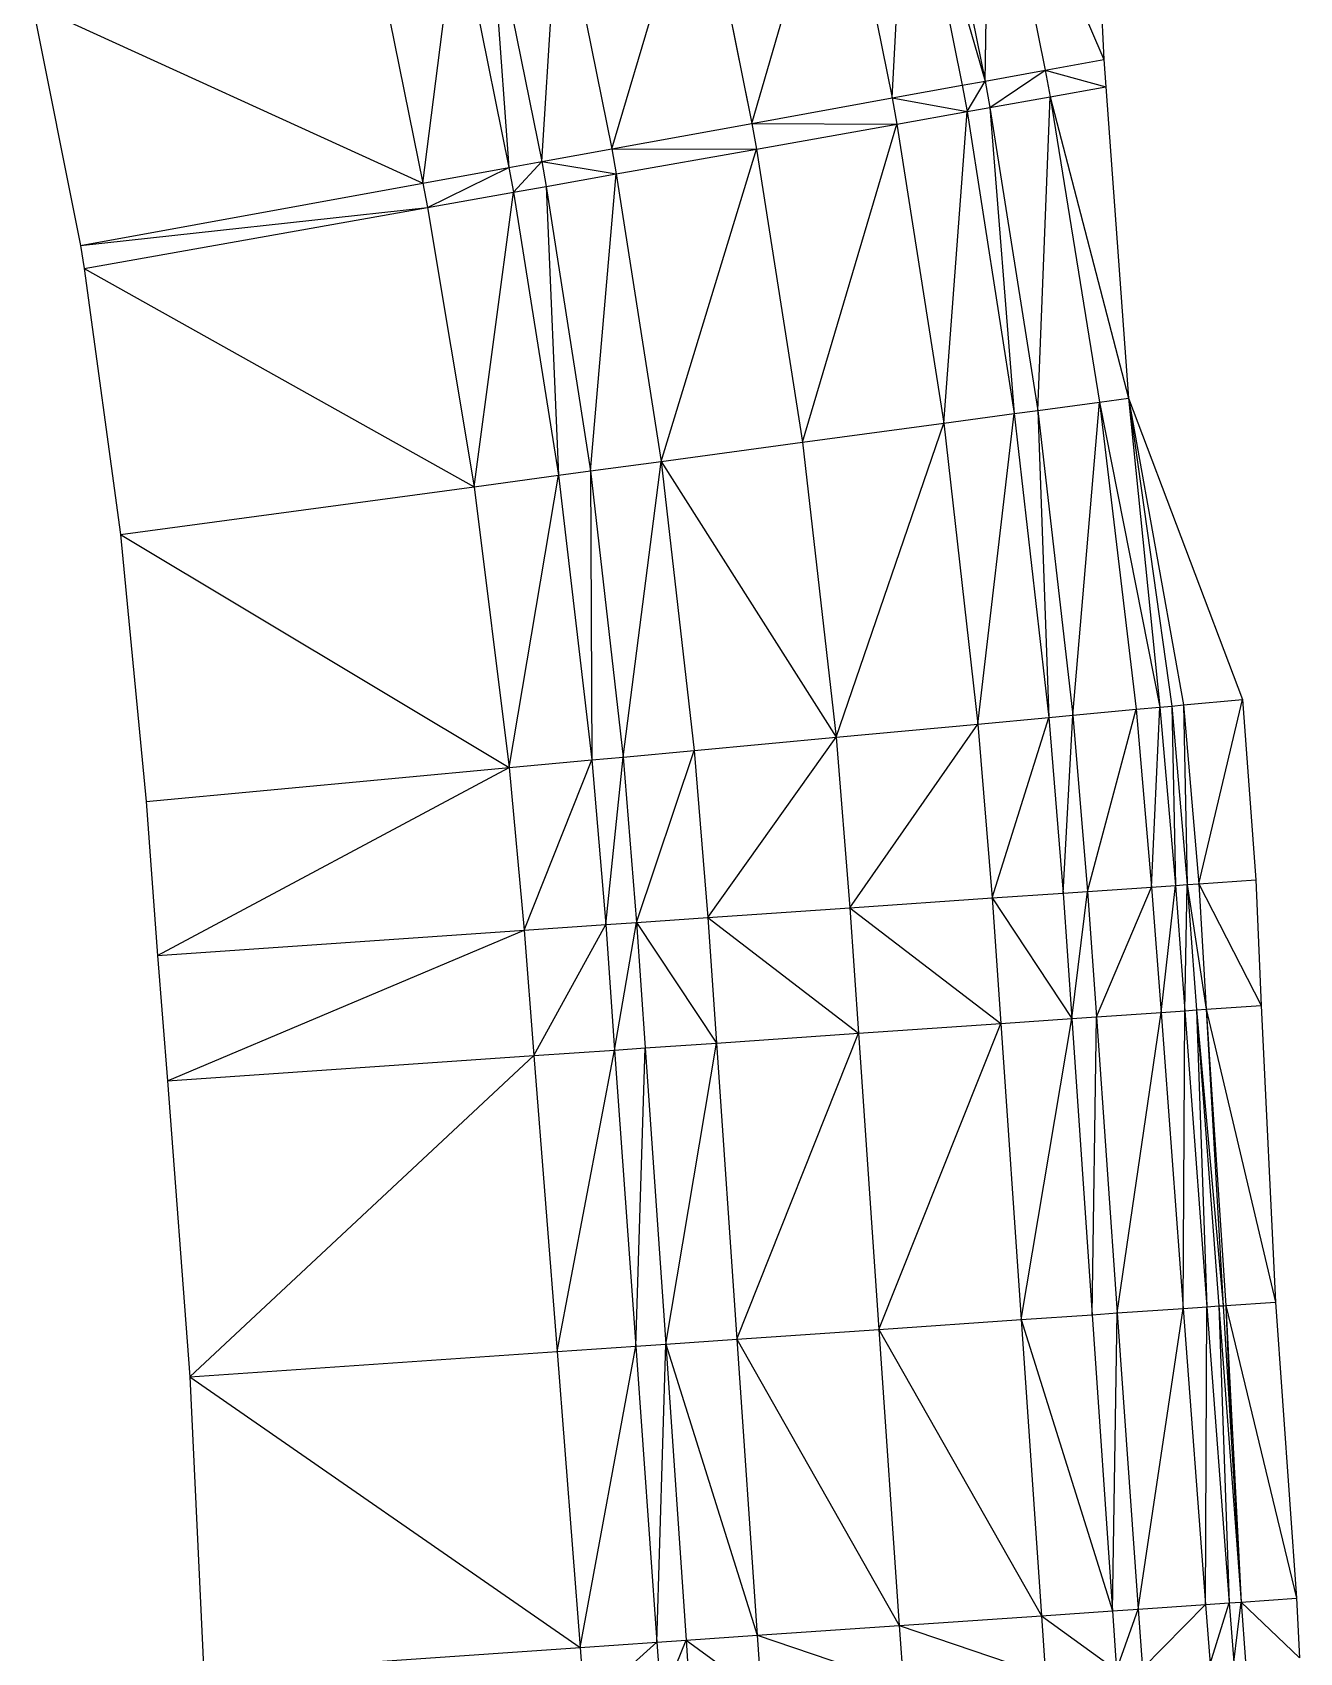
# Model space of a CAD drawing. Extents: x 2195426 to 2196998, y 328445 to 330532.
# Drawn here: x 2196019 to 2196125.7, y 328994.2 to 329130.7 of the extents above; entities that cross this region are included whole.
import ezdxf

# ---------------------------------------------------------------- set-up
doc = ezdxf.new("R2010")
doc.units = 0
for name, color, linetype in [('LS-CUTFILL', 5, 'CONTINUOUS'), ('LS-TIN-BOTTOM', 1, 'CONTINUOUS'), ('LS-TIN-TOP', 3, 'CONTINUOUS')]:
    doc.layers.add(name, color=color, linetype=linetype)

msp = doc.modelspace()

# ---------------------------------------------------------------- linework, layer by layer
at = {"layer": 'LS-CUTFILL'}
msp.add_line((2196119.461989, 329023.328172), (2196119.934629, 329011.924539), dxfattribs=at)
at = {"layer": 'LS-TIN-BOTTOM'}
for p, q in [((2196107.982, 329152.6391, 1197.4854), (2196109.1912, 329128.3782, 1198.2986)), ((2196094.5397, 329149.6653, 1200.2283), (2196099.1921, 329126.5617, 1200.3207)), ((2196099.1921, 329126.5617, 1200.3207), (2196099.5606, 329150.776, 1199.2104)), ((2196099.5606, 329150.776, 1199.2104), (2196104.2516, 329127.4808, 1199.3027)), ((2196099.5606, 329150.776, 1199.2104), (2196109.1912, 329128.3782, 1198.2986)), ((2196091.3672, 329125.1401, 1200.6391), (2196092.6328, 329149.2434, 1200.615)), ((2196092.6328, 329149.2434, 1200.615), (2196097.2706, 329126.2126, 1200.7074)), ((2196092.6328, 329149.2434, 1200.615), (2196099.1921, 329126.5617, 1200.3207)), ((2196079.5603, 329122.9952, 1200.2143), (2196086.7744, 329147.9473, 1200.5468)), ((2196086.7744, 329147.9473, 1200.5468), (2196091.3672, 329125.1401, 1200.6391)), ((2196067.7537, 329120.8503, 1199.7895), (2196075.0576, 329145.3552, 1200.122)), ((2196075.0576, 329145.3552, 1200.122), (2196079.5603, 329122.9952, 1200.2143)), ((2196061.8503, 329119.7779, 1199.4323), (2196063.341, 329142.7631, 1199.6972)), ((2196063.341, 329142.7631, 1199.6972), (2196067.7537, 329120.8503, 1199.7895)), ((2196057.4827, 329141.4671, 1199.3399), (2196059.0909, 329119.2766, 1198.8778)), ((2196057.4827, 329141.4671, 1199.3399), (2196061.8503, 329119.7779, 1199.4323)), ((2196051.8296, 329117.9575, 1197.4166), (2196054.7443, 329140.8613, 1198.7855)), ((2196054.7443, 329140.8613, 1198.7855), (2196059.0909, 329119.2766, 1198.8778)), ((2196047.5384, 329139.2671, 1197.3242), (2196051.8296, 329117.9575, 1197.4166)), ((2196018.9627, 329132.9453, 1191.4709), (2196023.0037, 329112.7207, 1191.557)), ((2196018.9627, 329132.9453, 1191.4709), (2196051.8296, 329117.9575, 1197.4166)), ((2196104.2516, 329127.4808, 1199.3027), (2196109.1912, 329128.3782, 1198.2986)), ((2196109.1912, 329128.3782, 1198.2986), (2196109.3673, 329126.0737, 1198.3474)), ((2196097.2706, 329126.2126, 1200.7074), (2196099.1921, 329126.5617, 1200.3207)), ((2196097.6696, 329123.9927, 1200.7092), (2196099.1921, 329126.5617, 1200.3207)), ((2196099.1921, 329126.5617, 1200.3207), (2196104.2516, 329127.4808, 1199.3027)), ((2196099.1921, 329126.5617, 1200.3207), (2196099.5957, 329124.3354, 1200.3219)), ((2196099.5957, 329124.3354, 1200.3219), (2196104.2516, 329127.4808, 1199.3027)), ((2196104.2516, 329127.4808, 1199.3027), (2196104.6669, 329125.2375, 1199.3022)), ((2196104.2516, 329127.4808, 1199.3027), (2196109.3673, 329126.0737, 1198.3474)), ((2196079.5603, 329122.9952, 1200.2143), (2196091.3672, 329125.1401, 1200.6391)), ((2196091.3672, 329125.1401, 1200.6391), (2196097.2706, 329126.2126, 1200.7074)), ((2196091.3672, 329125.1401, 1200.6391), (2196091.7624, 329122.9418, 1200.6433)), ((2196091.3672, 329125.1401, 1200.6391), (2196097.6696, 329123.9927, 1200.7092)), ((2196097.2706, 329126.2126, 1200.7074), (2196097.6696, 329123.9927, 1200.7092)), ((2196099.5957, 329124.3354, 1200.3219), (2196104.6669, 329125.2375, 1199.3022)), ((2196103.6269, 329098.8214, 1200.336), (2196104.6669, 329125.2375, 1199.3022)), ((2196104.6669, 329125.2375, 1199.3022), (2196109.3673, 329126.0737, 1198.3474)), ((2196104.6669, 329125.2375, 1199.3022), (2196108.8297, 329099.5248, 1199.2965)), ((2196104.6669, 329125.2375, 1199.3022), (2196111.2597, 329099.8534, 1198.8061)), ((2196109.3673, 329126.0737, 1198.3474), (2196111.2597, 329099.8534, 1198.8061)), ((2196091.7624, 329122.9418, 1200.6433), (2196097.6696, 329123.9927, 1200.7092)), ((2196095.7045, 329097.7502, 1200.6914), (2196097.6696, 329123.9927, 1200.7092)), ((2196097.6696, 329123.9927, 1200.7092), (2196099.5957, 329124.3354, 1200.3219)), ((2196097.6696, 329123.9927, 1200.7092), (2196101.6504, 329098.5542, 1200.7309)), ((2196099.5957, 329124.3354, 1200.3219), (2196101.6504, 329098.5542, 1200.7309)), ((2196099.5957, 329124.3354, 1200.3219), (2196103.6269, 329098.8214, 1200.336)), ((2196067.7537, 329120.8503, 1199.7895), (2196079.5603, 329122.9952, 1200.2143)), ((2196079.5603, 329122.9952, 1200.2143), (2196079.9478, 329120.84, 1200.2232)), ((2196079.5603, 329122.9952, 1200.2143), (2196091.7624, 329122.9418, 1200.6433)), ((2196079.9478, 329120.84, 1200.2232), (2196091.7624, 329122.9418, 1200.6433)), ((2196083.8126, 329096.1424, 1200.3244), (2196091.7624, 329122.9418, 1200.6433)), ((2196091.7624, 329122.9418, 1200.6433), (2196095.7045, 329097.7502, 1200.6914)), ((2196059.0909, 329119.2766, 1198.8778), (2196061.8503, 329119.7779, 1199.4323)), ((2196059.4715, 329117.1973, 1198.895), (2196061.8503, 329119.7779, 1199.4323)), ((2196061.8503, 329119.7779, 1199.4323), (2196067.7537, 329120.8503, 1199.7895)), ((2196061.8503, 329119.7779, 1199.4323), (2196062.2261, 329117.6873, 1199.4481)), ((2196061.8503, 329119.7779, 1199.4323), (2196068.1334, 329118.7382, 1199.803)), ((2196067.7537, 329120.8503, 1199.7895), (2196068.1334, 329118.7382, 1199.803)), ((2196067.7537, 329120.8503, 1199.7895), (2196079.9478, 329120.84, 1200.2232)), ((2196068.1334, 329118.7382, 1199.803), (2196079.9478, 329120.84, 1200.2232)), ((2196071.9209, 329094.5345, 1199.9573), (2196079.9478, 329120.84, 1200.2232)), ((2196079.9478, 329120.84, 1200.2232), (2196083.8126, 329096.1424, 1200.3244)), ((2196051.8296, 329117.9575, 1197.4166), (2196059.0909, 329119.2766, 1198.8778)), ((2196052.2227, 329115.9077, 1197.4372), (2196059.0909, 329119.2766, 1198.8778)), ((2196059.0909, 329119.2766, 1198.8778), (2196059.4715, 329117.1973, 1198.895)), ((2196062.2261, 329117.6873, 1199.4481), (2196068.1334, 329118.7382, 1199.803)), ((2196065.975, 329093.7306, 1199.6291), (2196068.1334, 329118.7382, 1199.803)), ((2196068.1334, 329118.7382, 1199.803), (2196071.9209, 329094.5345, 1199.9573)), ((2196023.0037, 329112.7207, 1191.557), (2196051.8296, 329117.9575, 1197.4166)), ((2196051.8296, 329117.9575, 1197.4166), (2196052.2227, 329115.9077, 1197.4372)), ((2196052.2227, 329115.9077, 1197.4372), (2196059.4715, 329117.1973, 1198.895)), ((2196056.1722, 329092.4052, 1197.6712), (2196059.4715, 329117.1973, 1198.895)), ((2196059.4715, 329117.1973, 1198.895), (2196062.2261, 329117.6873, 1199.4481)), ((2196059.4715, 329117.1973, 1198.895), (2196063.2756, 329093.3657, 1199.0905)), ((2196062.2261, 329117.6873, 1199.4481), (2196063.2756, 329093.3657, 1199.0905)), ((2196062.2261, 329117.6873, 1199.4481), (2196065.975, 329093.7306, 1199.6291)), ((2196023.0037, 329112.7207, 1191.557), (2196052.2227, 329115.9077, 1197.4372)), ((2196023.3258, 329110.767, 1191.5671), (2196052.2227, 329115.9077, 1197.4372)), ((2196052.2227, 329115.9077, 1197.4372), (2196056.1722, 329092.4052, 1197.6712)), ((2196023.0037, 329112.7207, 1191.557), (2196023.3258, 329110.767, 1191.5671)), ((2196023.3258, 329110.767, 1191.5671), (2196026.3705, 329088.3759, 1191.6567)), ((2196023.3258, 329110.767, 1191.5671), (2196056.1722, 329092.4052, 1197.6712)), ((2196103.6269, 329098.8214, 1200.336), (2196108.8297, 329099.5248, 1199.2965)), ((2196106.5936, 329073.1602, 1200.3497), (2196108.8297, 329099.5248, 1199.2965)), ((2196108.8297, 329099.5248, 1199.2965), (2196111.2597, 329099.8534, 1198.8061)), ((2196108.8297, 329099.5248, 1199.2965), (2196111.9239, 329073.6559, 1199.2898)), ((2196108.8297, 329099.5248, 1199.2965), (2196113.9154, 329073.8411, 1198.6898)), ((2196111.2597, 329099.8534, 1198.8061), (2196113.9154, 329073.8411, 1198.6898)), ((2196111.2597, 329099.8534, 1198.8061), (2196114.9111, 329073.9337, 1198.6898)), ((2196111.2597, 329099.8534, 1198.8061), (2196115.89, 329074.0247, 1199.8696)), ((2196111.2597, 329099.8534, 1198.8061), (2196120.8573, 329074.4866, 1202.8628)), ((2196083.8126, 329096.1424, 1200.3244), (2196095.7045, 329097.7502, 1200.6914)), ((2196086.6452, 329071.3052, 1200.4256), (2196095.7045, 329097.7502, 1200.6914)), ((2196095.7045, 329097.7502, 1200.6914), (2196101.6504, 329098.5542, 1200.7309)), ((2196095.7045, 329097.7502, 1200.6914), (2196098.5938, 329072.4163, 1200.7395)), ((2196098.5938, 329072.4163, 1200.7395), (2196101.6504, 329098.5542, 1200.7309)), ((2196101.6504, 329098.5542, 1200.7309), (2196103.6269, 329098.8214, 1200.336)), ((2196101.6504, 329098.5542, 1200.7309), (2196104.568, 329072.9719, 1200.7525)), ((2196103.6269, 329098.8214, 1200.336), (2196104.568, 329072.9719, 1200.7525)), ((2196103.6269, 329098.8214, 1200.336), (2196106.5936, 329073.1602, 1200.3497)), ((2196071.9209, 329094.5345, 1199.9573), (2196083.8126, 329096.1424, 1200.3244)), ((2196083.8126, 329096.1424, 1200.3244), (2196086.6452, 329071.3052, 1200.4256)), ((2196063.2756, 329093.3657, 1199.0905), (2196065.975, 329093.7306, 1199.6291)), ((2196065.975, 329093.7306, 1199.6291), (2196071.9209, 329094.5345, 1199.9573)), ((2196065.975, 329093.7306, 1199.6291), (2196066.0803, 329069.3928, 1199.2852)), ((2196065.975, 329093.7306, 1199.6291), (2196068.7226, 329069.6386, 1199.8101)), ((2196068.7226, 329069.6386, 1199.8101), (2196071.9209, 329094.5345, 1199.9573)), ((2196071.9209, 329094.5345, 1199.9573), (2196074.6969, 329070.1941, 1200.1116)), ((2196071.9209, 329094.5345, 1199.9573), (2196086.6452, 329071.3052, 1200.4256)), ((2196026.3705, 329088.3759, 1191.6567), (2196056.1722, 329092.4052, 1197.6712)), ((2196056.1722, 329092.4052, 1197.6712), (2196063.2756, 329093.3657, 1199.0905)), ((2196056.1722, 329092.4052, 1197.6712), (2196059.1268, 329068.7462, 1197.9025)), ((2196059.1268, 329068.7462, 1197.9025), (2196063.2756, 329093.3657, 1199.0905)), ((2196063.2756, 329093.3657, 1199.0905), (2196066.0803, 329069.3928, 1199.2852)), ((2196026.3705, 329088.3759, 1191.6567), (2196028.5368, 329065.9016, 1191.7581)), ((2196026.3705, 329088.3759, 1191.6567), (2196059.1268, 329068.7462, 1197.9025)), ((2196115.89, 329074.0247, 1199.8696), (2196120.8573, 329074.4866, 1202.8628)), ((2196117.1989, 329058.9648, 1199.8716), (2196120.8573, 329074.4866, 1202.8628)), ((2196120.8573, 329074.4866, 1202.8628), (2196122.0047, 329059.2956, 1202.7619)), ((2196104.568, 329072.9719, 1200.7525), (2196106.5936, 329073.1602, 1200.3497)), ((2196105.7647, 329058.178, 1200.7649), (2196106.5936, 329073.1602, 1200.3497)), ((2196106.5936, 329073.1602, 1200.3497), (2196111.9239, 329073.6559, 1199.2898)), ((2196106.5936, 329073.1602, 1200.3497), (2196107.8176, 329058.3193, 1200.3575)), ((2196107.8176, 329058.3193, 1200.3575), (2196111.9239, 329073.6559, 1199.2898)), ((2196111.9239, 329073.6559, 1199.2898), (2196113.9154, 329073.8411, 1198.6898)), ((2196111.9239, 329073.6559, 1199.2898), (2196113.2198, 329058.691, 1199.2854)), ((2196113.2198, 329058.691, 1199.2854), (2196113.9154, 329073.8411, 1198.6898)), ((2196113.9154, 329073.8411, 1198.6898), (2196114.9111, 329073.9337, 1198.6898)), ((2196113.9154, 329073.8411, 1198.6898), (2196115.2151, 329058.8283, 1198.6854)), ((2196114.9111, 329073.9337, 1198.6898), (2196115.89, 329074.0247, 1199.8696)), ((2196114.9111, 329073.9337, 1198.6898), (2196115.2151, 329058.8283, 1198.6854)), ((2196114.9111, 329073.9337, 1198.6898), (2196116.2127, 329058.897, 1198.6854)), ((2196115.89, 329074.0247, 1199.8696), (2196116.2127, 329058.897, 1198.6854)), ((2196115.89, 329074.0247, 1199.8696), (2196117.1989, 329058.9648, 1199.8716)), ((2196086.6452, 329071.3052, 1200.4256), (2196098.5938, 329072.4163, 1200.7395)), ((2196087.8071, 329056.9422, 1200.4839), (2196098.5938, 329072.4163, 1200.7395)), ((2196098.5938, 329072.4163, 1200.7395), (2196104.568, 329072.9719, 1200.7525)), ((2196098.5938, 329072.4163, 1200.7395), (2196099.7788, 329057.7661, 1200.7672)), ((2196099.7788, 329057.7661, 1200.7672), (2196104.568, 329072.9719, 1200.7525)), ((2196104.568, 329072.9719, 1200.7525), (2196105.7647, 329058.178, 1200.7649)), ((2196074.6969, 329070.1941, 1200.1116), (2196086.6452, 329071.3052, 1200.4256)), ((2196075.8355, 329056.1184, 1200.2006), (2196086.6452, 329071.3052, 1200.4256)), ((2196086.6452, 329071.3052, 1200.4256), (2196087.8071, 329056.9422, 1200.4839)), ((2196059.1268, 329068.7462, 1197.9025), (2196066.0803, 329069.3928, 1199.2852)), ((2196060.3758, 329055.0545, 1198.0347), (2196066.0803, 329069.3928, 1199.2852)), ((2196066.0803, 329069.3928, 1199.2852), (2196068.7226, 329069.6386, 1199.8101)), ((2196066.0803, 329069.3928, 1199.2852), (2196067.2408, 329055.5269, 1199.3971)), ((2196067.2408, 329055.5269, 1199.3971), (2196068.7226, 329069.6386, 1199.8101)), ((2196068.7226, 329069.6386, 1199.8101), (2196074.6969, 329070.1941, 1200.1116)), ((2196068.7226, 329069.6386, 1199.8101), (2196069.8496, 329055.7065, 1199.9144)), ((2196069.8496, 329055.7065, 1199.9144), (2196074.6969, 329070.1941, 1200.1116)), ((2196074.6969, 329070.1941, 1200.1116), (2196075.8355, 329056.1184, 1200.2006)), ((2196028.5368, 329065.9016, 1191.7581), (2196059.1268, 329068.7462, 1197.9025)), ((2196029.4884, 329052.929, 1191.8426), (2196059.1268, 329068.7462, 1197.9025)), ((2196059.1268, 329068.7462, 1197.9025), (2196060.3758, 329055.0545, 1198.0347)), ((2196028.5368, 329065.9016, 1191.7581), (2196029.4884, 329052.929, 1191.8426)), ((2196099.7788, 329057.7661, 1200.7672), (2196105.7647, 329058.178, 1200.7649)), ((2196105.7647, 329058.178, 1200.7649), (2196107.8176, 329058.3193, 1200.3575)), ((2196105.7647, 329058.178, 1200.7649), (2196106.4917, 329047.6132, 1200.7741)), ((2196106.4917, 329047.6132, 1200.7741), (2196107.8176, 329058.3193, 1200.3575)), ((2196107.8176, 329058.3193, 1200.3575), (2196113.2198, 329058.691, 1199.2854)), ((2196107.8176, 329058.3193, 1200.3575), (2196108.5621, 329047.7557, 1200.3632)), ((2196108.5621, 329047.7557, 1200.3632), (2196113.2198, 329058.691, 1199.2854)), ((2196113.2198, 329058.691, 1199.2854), (2196115.2151, 329058.8283, 1198.6854)), ((2196113.2198, 329058.691, 1199.2854), (2196114.0104, 329048.1306, 1199.2819)), ((2196114.0104, 329048.1306, 1199.2819), (2196115.2151, 329058.8283, 1198.6854)), ((2196115.2151, 329058.8283, 1198.6854), (2196116.2127, 329058.897, 1198.6854)), ((2196115.2151, 329058.8283, 1198.6854), (2196116.0057, 329048.2679, 1198.6819)), ((2196116.0057, 329048.2679, 1198.6819), (2196116.2127, 329058.897, 1198.6854)), ((2196116.2127, 329058.897, 1198.6854), (2196117.1989, 329058.9648, 1199.8716)), ((2196116.2127, 329058.897, 1198.6854), (2196117.0033, 329048.3366, 1198.6819)), ((2196116.2127, 329058.897, 1198.6854), (2196117.8175, 329048.3926, 1199.6612)), ((2196117.1989, 329058.9648, 1199.8716), (2196122.0047, 329059.2956, 1202.7619)), ((2196117.1989, 329058.9648, 1199.8716), (2196117.8175, 329048.3926, 1199.6612)), ((2196117.1989, 329058.9648, 1199.8716), (2196122.4551, 329048.7117, 1202.4503)), ((2196122.0047, 329059.2956, 1202.7619), (2196122.4551, 329048.7117, 1202.4503)), ((2196075.8355, 329056.1184, 1200.2006), (2196087.8071, 329056.9422, 1200.4839)), ((2196087.8071, 329056.9422, 1200.4839), (2196099.7788, 329057.7661, 1200.7672)), ((2196087.8071, 329056.9422, 1200.4839), (2196088.5341, 329046.3774, 1200.5268)), ((2196087.8071, 329056.9422, 1200.4839), (2196100.5059, 329047.2013, 1200.7876)), ((2196099.7788, 329057.7661, 1200.7672), (2196100.5059, 329047.2013, 1200.7876)), ((2196099.7788, 329057.7661, 1200.7672), (2196106.4917, 329047.6132, 1200.7741)), ((2196060.3758, 329055.0545, 1198.0347), (2196067.2408, 329055.5269, 1199.3971)), ((2196061.2035, 329044.4967, 1198.1313), (2196067.2408, 329055.5269, 1199.3971)), ((2196067.2408, 329055.5269, 1199.3971), (2196069.8496, 329055.7065, 1199.9144)), ((2196067.2408, 329055.5269, 1199.3971), (2196067.9956, 329044.9641, 1199.4793)), ((2196067.9956, 329044.9641, 1199.4793), (2196069.8496, 329055.7065, 1199.9144)), ((2196069.8496, 329055.7065, 1199.9144), (2196075.8355, 329056.1184, 1200.2006)), ((2196069.8496, 329055.7065, 1199.9144), (2196070.5766, 329045.1417, 1199.9911)), ((2196069.8496, 329055.7065, 1199.9144), (2196076.5625, 329045.5536, 1200.2659)), ((2196075.8355, 329056.1184, 1200.2006), (2196076.5625, 329045.5536, 1200.2659)), ((2196075.8355, 329056.1184, 1200.2006), (2196088.5341, 329046.3774, 1200.5268)), ((2196029.4884, 329052.929, 1191.8426), (2196060.3758, 329055.0545, 1198.0347)), ((2196030.3458, 329042.3732, 1191.9451), (2196060.3758, 329055.0545, 1198.0347)), ((2196060.3758, 329055.0545, 1198.0347), (2196061.2035, 329044.4967, 1198.1313)), ((2196029.4884, 329052.929, 1191.8426), (2196030.3458, 329042.3732, 1191.9451)), ((2196117.8175, 329048.3926, 1199.6612), (2196122.4551, 329048.7117, 1202.4503)), ((2196122.4551, 329048.7117, 1202.4503), (2196123.6478, 329023.7347, 1201.8243)), ((2196088.5341, 329046.3774, 1200.5268), (2196100.5059, 329047.2013, 1200.7876)), ((2196090.2504, 329021.4364, 1200.628), (2196100.5059, 329047.2013, 1200.7876)), ((2196100.5059, 329047.2013, 1200.7876), (2196106.4917, 329047.6132, 1200.7741)), ((2196100.5059, 329047.2013, 1200.7876), (2196102.2222, 329022.2603, 1200.8357)), ((2196102.2222, 329022.2603, 1200.8357), (2196106.4917, 329047.6132, 1200.7741)), ((2196106.4917, 329047.6132, 1200.7741), (2196108.5621, 329047.7557, 1200.3632)), ((2196106.4917, 329047.6132, 1200.7741), (2196108.208, 329022.6722, 1200.7956)), ((2196108.208, 329022.6722, 1200.7956), (2196108.5621, 329047.7557, 1200.3632)), ((2196108.5621, 329047.7557, 1200.3632), (2196114.0104, 329048.1306, 1199.2819)), ((2196108.5621, 329047.7557, 1200.3632), (2196110.321, 329022.8176, 1200.3763)), ((2196110.321, 329022.8176, 1200.3763), (2196114.0104, 329048.1306, 1199.2819)), ((2196114.0104, 329048.1306, 1199.2819), (2196116.0057, 329048.2679, 1198.6819)), ((2196114.0104, 329048.1306, 1199.2819), (2196115.8812, 329023.2002, 1199.2727)), ((2196115.8812, 329023.2002, 1199.2727), (2196116.0057, 329048.2679, 1198.6819)), ((2196116.0057, 329048.2679, 1198.6819), (2196117.0033, 329048.3366, 1198.6819)), ((2196116.0057, 329048.2679, 1198.6819), (2196117.8765, 329023.3375, 1198.6727)), ((2196117.0033, 329048.3366, 1198.6819), (2196117.8175, 329048.3926, 1199.6612)), ((2196117.0033, 329048.3366, 1198.6819), (2196117.8765, 329023.3375, 1198.6727)), ((2196117.0033, 329048.3366, 1198.6819), (2196119.2357, 329023.4311, 1199.1076)), ((2196117.0033, 329048.3366, 1198.6819), (2196118.8742, 329023.4062, 1198.6727)), ((2196117.8175, 329048.3926, 1199.6612), (2196119.2357, 329023.4311, 1199.1076)), ((2196117.8175, 329048.3926, 1199.6612), (2196119.4559, 329023.4462, 1199.3032)), ((2196117.8175, 329048.3926, 1199.6612), (2196123.6478, 329023.7347, 1201.8243)), ((2196076.5625, 329045.5536, 1200.2659), (2196088.5341, 329046.3774, 1200.5268)), ((2196078.2788, 329020.6126, 1200.4202), (2196088.5341, 329046.3774, 1200.5268)), ((2196088.5341, 329046.3774, 1200.5268), (2196090.2504, 329021.4364, 1200.628)), ((2196030.3458, 329042.3732, 1191.9451), (2196061.2035, 329044.4967, 1198.1313)), ((2196032.2153, 329017.4427, 1192.1562), (2196061.2035, 329044.4967, 1198.1313)), ((2196061.2035, 329044.4967, 1198.1313), (2196067.9956, 329044.9641, 1199.4793)), ((2196061.2035, 329044.4967, 1198.1313), (2196063.1494, 329019.5714, 1198.3577)), ((2196063.1494, 329019.5714, 1198.3577), (2196067.9956, 329044.9641, 1199.4793)), ((2196067.9956, 329044.9641, 1199.4793), (2196070.5766, 329045.1417, 1199.9911)), ((2196067.9956, 329044.9641, 1199.4793), (2196069.7751, 329020.0274, 1199.6727)), ((2196069.7751, 329020.0274, 1199.6727), (2196070.5766, 329045.1417, 1199.9911)), ((2196070.5766, 329045.1417, 1199.9911), (2196076.5625, 329045.5536, 1200.2659)), ((2196070.5766, 329045.1417, 1199.9911), (2196072.293, 329020.2007, 1200.1721)), ((2196072.293, 329020.2007, 1200.1721), (2196076.5625, 329045.5536, 1200.2659)), ((2196076.5625, 329045.5536, 1200.2659), (2196078.2788, 329020.6126, 1200.4202)), ((2196030.3458, 329042.3732, 1191.9451), (2196032.2153, 329017.4427, 1192.1562)), ((2196102.2222, 329022.2603, 1200.8357), (2196108.208, 329022.6722, 1200.7956)), ((2196108.208, 329022.6722, 1200.7956), (2196110.321, 329022.8176, 1200.3763)), ((2196108.208, 329022.6722, 1200.7956), (2196109.9244, 328997.7312, 1200.8172)), ((2196109.9244, 328997.7312, 1200.8172), (2196110.321, 329022.8176, 1200.3763)), ((2196110.321, 329022.8176, 1200.3763), (2196115.8812, 329023.2002, 1199.2727)), ((2196110.321, 329022.8176, 1200.3763), (2196112.0817, 328997.8796, 1200.389)), ((2196112.0817, 328997.8796, 1200.389), (2196115.8812, 329023.2002, 1199.2727)), ((2196115.8812, 329023.2002, 1199.2727), (2196117.8765, 329023.3375, 1198.6727)), ((2196115.8812, 329023.2002, 1199.2727), (2196117.7586, 328998.2703, 1199.2623)), ((2196117.7586, 328998.2703, 1199.2623), (2196117.8765, 329023.3375, 1198.6727)), ((2196117.8765, 329023.3375, 1198.6727), (2196118.8742, 329023.4062, 1198.6727)), ((2196117.8765, 329023.3375, 1198.6727), (2196119.7539, 328998.4076, 1198.6623)), ((2196118.8742, 329023.4062, 1198.6727), (2196119.2357, 329023.4311, 1199.1076)), ((2196118.8742, 329023.4062, 1198.6727), (2196119.7539, 328998.4076, 1198.6623)), ((2196118.8742, 329023.4062, 1198.6727), (2196120.7515, 328998.4763, 1198.6623)), ((2196119.2357, 329023.4311, 1199.1076), (2196119.4559, 329023.4462, 1199.3032)), ((2196119.2357, 329023.4311, 1199.1076), (2196120.7515, 328998.4763, 1198.6623)), ((2196119.4559, 329023.4462, 1199.3032), (2196123.6478, 329023.7347, 1201.8243)), ((2196119.4559, 329023.4462, 1199.3032), (2196120.7515, 328998.4763, 1198.6623)), ((2196119.4559, 329023.4462, 1199.3032), (2196125.42, 328998.7975, 1201.4701)), ((2196123.6478, 329023.7347, 1201.8243), (2196125.42, 328998.7975, 1201.4701)), ((2196078.2788, 329020.6126, 1200.4202), (2196090.2504, 329021.4364, 1200.628)), ((2196090.2504, 329021.4364, 1200.628), (2196102.2222, 329022.2603, 1200.8357)), ((2196090.2504, 329021.4364, 1200.628), (2196091.9667, 328996.4954, 1200.7292)), ((2196090.2504, 329021.4364, 1200.628), (2196103.9385, 328997.3193, 1200.8838)), ((2196102.2222, 329022.2603, 1200.8357), (2196103.9385, 328997.3193, 1200.8838)), ((2196102.2222, 329022.2603, 1200.8357), (2196109.9244, 328997.7312, 1200.8172)), ((2196063.1494, 329019.5714, 1198.3577), (2196069.7751, 329020.0274, 1199.6727)), ((2196065.0843, 328994.6455, 1198.5819), (2196069.7751, 329020.0274, 1199.6727)), ((2196069.7751, 329020.0274, 1199.6727), (2196072.293, 329020.2007, 1200.1721)), ((2196069.7751, 329020.0274, 1199.6727), (2196071.5517, 328995.0905, 1199.8654)), ((2196071.5517, 328995.0905, 1199.8654), (2196072.293, 329020.2007, 1200.1721)), ((2196072.293, 329020.2007, 1200.1721), (2196078.2788, 329020.6126, 1200.4202)), ((2196072.293, 329020.2007, 1200.1721), (2196074.0093, 328995.2597, 1200.353)), ((2196072.293, 329020.2007, 1200.1721), (2196079.9952, 328995.6716, 1200.5745)), ((2196078.2788, 329020.6126, 1200.4202), (2196079.9952, 328995.6716, 1200.5745)), ((2196078.2788, 329020.6126, 1200.4202), (2196091.9667, 328996.4954, 1200.7292)), ((2196032.2153, 329017.4427, 1192.1562), (2196063.1494, 329019.5714, 1198.3577)), ((2196063.1494, 329019.5714, 1198.3577), (2196065.0843, 328994.6455, 1198.5819)), ((2196032.2153, 329017.4427, 1192.1562), (2196033.3864, 328992.4642, 1192.2273)), ((2196032.2153, 329017.4427, 1192.1562), (2196065.0843, 328994.6455, 1198.5819)), ((2196112.0817, 328997.8796, 1200.389), (2196117.7586, 328998.2703, 1199.2623)), ((2196112.435, 328992.8785, 1200.3915), (2196117.7586, 328998.2703, 1199.2623)), ((2196117.7586, 328998.2703, 1199.2623), (2196119.7539, 328998.4076, 1198.6623)), ((2196117.7586, 328998.2703, 1199.2623), (2196118.1359, 328993.2708, 1199.2601)), ((2196118.1359, 328993.2708, 1199.2601), (2196119.7539, 328998.4076, 1198.6623)), ((2196119.7539, 328998.4076, 1198.6623), (2196120.7515, 328998.4763, 1198.6623)), ((2196119.7539, 328998.4076, 1198.6623), (2196120.1312, 328993.4081, 1198.6601)), ((2196120.1312, 328993.4081, 1198.6601), (2196120.7515, 328998.4763, 1198.6623)), ((2196120.7515, 328998.4763, 1198.6623), (2196125.42, 328998.7975, 1201.4701)), ((2196120.7515, 328998.4763, 1198.6623), (2196121.1288, 328993.4767, 1198.6601)), ((2196120.7515, 328998.4763, 1198.6623), (2196125.6783, 328993.7898, 1201.3962)), ((2196125.42, 328998.7975, 1201.4701), (2196125.6783, 328993.7898, 1201.3962)), ((2196091.9667, 328996.4954, 1200.7292), (2196103.9385, 328997.3193, 1200.8838)), ((2196103.9385, 328997.3193, 1200.8838), (2196109.9244, 328997.7312, 1200.8172)), ((2196103.9385, 328997.3193, 1200.8838), (2196104.2827, 328992.3175, 1200.8935)), ((2196103.9385, 328997.3193, 1200.8838), (2196110.2686, 328992.7294, 1200.8215)), ((2196109.9244, 328997.7312, 1200.8172), (2196112.0817, 328997.8796, 1200.389)), ((2196109.9244, 328997.7312, 1200.8172), (2196110.2686, 328992.7294, 1200.8215)), ((2196110.2686, 328992.7294, 1200.8215), (2196112.0817, 328997.8796, 1200.389)), ((2196112.0817, 328997.8796, 1200.389), (2196112.435, 328992.8785, 1200.3915)), ((2196074.0093, 328995.2597, 1200.353), (2196079.9952, 328995.6716, 1200.5745)), ((2196079.9952, 328995.6716, 1200.5745), (2196091.9667, 328996.4954, 1200.7292)), ((2196079.9952, 328995.6716, 1200.5745), (2196080.3394, 328990.6698, 1200.6055)), ((2196079.9952, 328995.6716, 1200.5745), (2196092.3109, 328991.4936, 1200.7495)), ((2196091.9667, 328996.4954, 1200.7292), (2196092.3109, 328991.4936, 1200.7495)), ((2196091.9667, 328996.4954, 1200.7292), (2196104.2827, 328992.3175, 1200.8935)), ((2196033.3864, 328992.4642, 1192.2273), (2196065.0843, 328994.6455, 1198.5819)), ((2196065.0843, 328994.6455, 1198.5819), (2196071.5517, 328995.0905, 1199.8654)), ((2196065.0843, 328994.6455, 1198.5819), (2196065.4711, 328989.6466, 1198.6266)), ((2196065.4711, 328989.6466, 1198.6266), (2196071.5517, 328995.0905, 1199.8654)), ((2196071.5517, 328995.0905, 1199.8654), (2196074.0093, 328995.2597, 1200.353)), ((2196071.5517, 328995.0905, 1199.8654), (2196071.9076, 328990.0895, 1199.904)), ((2196071.9076, 328990.0895, 1199.904), (2196074.0093, 328995.2597, 1200.353)), ((2196074.0093, 328995.2597, 1200.353), (2196074.3535, 328990.2579, 1200.3893)), ((2196074.0093, 328995.2597, 1200.353), (2196080.3394, 328990.6698, 1200.6055))]:
    msp.add_line(p, q, dxfattribs=at)
at = {"layer": 'LS-TIN-TOP'}
for p, q in [((2196107.981965, 329152.639109, 1201.966325), (2196109.191194, 329128.37818, 1203.321742)), ((2196094.539691, 329149.665257, 1206.537938), (2196099.19214, 329126.56168, 1206.691826)), ((2196099.19214, 329126.56168, 1206.691826), (2196099.560568, 329150.776032, 1204.841332)), ((2196099.560568, 329150.776032, 1204.841332), (2196104.251607, 329127.480819, 1204.995221)), ((2196099.560568, 329150.776032, 1204.841332), (2196109.191194, 329128.37818, 1203.321742)), ((2196091.367178, 329125.14014, 1207.222597), (2196092.632762, 329149.243385, 1207.18244)), ((2196092.632762, 329149.243385, 1207.18244), (2196097.270554, 329126.212591, 1207.336329)), ((2196092.632762, 329149.243385, 1207.18244), (2196099.19214, 329126.56168, 1206.691826)), ((2196079.560327, 329122.995222, 1206.514591), (2196086.774412, 329147.947335, 1207.068708)), ((2196086.774412, 329147.947335, 1207.068708), (2196091.367178, 329125.14014, 1207.222597)), ((2196067.753673, 329120.85034, 1205.806597), (2196075.057617, 329145.355213, 1206.360702)), ((2196075.057617, 329145.355213, 1206.360702), (2196079.560327, 329122.995222, 1206.514591)), ((2196061.850297, 329119.77789, 1205.211192), (2196063.341016, 329142.763134, 1205.652708)), ((2196063.341016, 329142.763134, 1205.652708), (2196067.753673, 329120.85034, 1205.806597)), ((2196057.482667, 329141.467084, 1205.057303), (2196059.090933, 329119.276604, 1204.28713)), ((2196057.482667, 329141.467084, 1205.057303), (2196061.850297, 329119.77789, 1205.211192)), ((2196051.829609, 329117.957459, 1201.8517), (2196054.74435, 329140.861283, 1204.133241)), ((2196054.74435, 329140.861283, 1204.133241), (2196059.090933, 329119.276604, 1204.28713)), ((2196047.538411, 329139.267104, 1201.697811), (2196051.829609, 329117.957459, 1201.8517)), ((2196018.96266, 329132.945254, 1191.942247), (2196023.003699, 329112.720735, 1192.085793)), ((2196018.96266, 329132.945254, 1191.942247), (2196051.829609, 329117.957459, 1201.8517)), ((2196104.251607, 329127.480819, 1204.995221), (2196109.191194, 329128.37818, 1203.321742)), ((2196109.191194, 329128.37818, 1203.321742), (2196109.36728, 329126.07372, 1203.403079)), ((2196097.270554, 329126.212591, 1207.336329), (2196099.19214, 329126.56168, 1206.691826)), ((2196097.66965, 329123.992715, 1207.339486), (2196099.19214, 329126.56168, 1206.691826)), ((2196099.19214, 329126.56168, 1206.691826), (2196104.251607, 329127.480819, 1204.995221)), ((2196099.19214, 329126.56168, 1206.691826), (2196099.595726, 329124.335363, 1206.693901)), ((2196099.595726, 329124.335363, 1206.693901), (2196104.251607, 329127.480819, 1204.995221)), ((2196104.251607, 329127.480819, 1204.995221), (2196104.666904, 329125.237524, 1204.994471)), ((2196104.251607, 329127.480819, 1204.995221), (2196109.36728, 329126.07372, 1203.403079)), ((2196079.560327, 329122.995222, 1206.514591), (2196091.367178, 329125.14014, 1207.222597)), ((2196091.367178, 329125.14014, 1207.222597), (2196097.270554, 329126.212591, 1207.336329)), ((2196091.367178, 329125.14014, 1207.222597), (2196091.762399, 329122.941817, 1207.229618)), ((2196091.367178, 329125.14014, 1207.222597), (2196097.66965, 329123.992715, 1207.339486)), ((2196097.270554, 329126.212591, 1207.336329), (2196097.66965, 329123.992715, 1207.339486)), ((2196099.595726, 329124.335363, 1206.693901), (2196104.666904, 329125.237524, 1204.994471)), ((2196103.626884, 329098.821389, 1206.717332), (2196104.666904, 329125.237524, 1204.994471)), ((2196104.666904, 329125.237524, 1204.994471), (2196109.36728, 329126.07372, 1203.403079)), ((2196104.666904, 329125.237524, 1204.994471), (2196108.829728, 329099.524845, 1204.984982)), ((2196104.666904, 329125.237524, 1204.994471), (2196111.259707, 329099.853393, 1204.167619)), ((2196109.36728, 329126.07372, 1203.403079), (2196111.259707, 329099.853393, 1204.167619)), ((2196091.762399, 329122.941817, 1207.229618), (2196097.66965, 329123.992715, 1207.339486)), ((2196095.704461, 329097.75023, 1207.30978), (2196097.66965, 329123.992715, 1207.339486)), ((2196097.66965, 329123.992715, 1207.339486), (2196099.595726, 329124.335363, 1206.693901)), ((2196097.66965, 329123.992715, 1207.339486), (2196101.650359, 329098.554151, 1207.37552)), ((2196099.595726, 329124.335363, 1206.693901), (2196101.650359, 329098.554151, 1207.37552)), ((2196099.595726, 329124.335363, 1206.693901), (2196103.626884, 329098.821389, 1206.717332)), ((2196067.753673, 329120.85034, 1205.806597), (2196079.560327, 329122.995222, 1206.514591)), ((2196079.560327, 329122.995222, 1206.514591), (2196079.947798, 329120.840004, 1206.529364)), ((2196079.560327, 329122.995222, 1206.514591), (2196091.762399, 329122.941817, 1207.229618)), ((2196079.947798, 329120.840004, 1206.529364), (2196091.762399, 329122.941817, 1207.229618)), ((2196083.812564, 329096.142373, 1206.698027), (2196091.762399, 329122.941817, 1207.229618)), ((2196091.762399, 329122.941817, 1207.229618), (2196095.704461, 329097.75023, 1207.30978)), ((2196059.090933, 329119.276604, 1204.28713), (2196061.850297, 329119.77789, 1205.211192)), ((2196059.471535, 329117.197283, 1204.315732), (2196061.850297, 329119.77789, 1205.211192)), ((2196061.850297, 329119.77789, 1205.211192), (2196067.753673, 329120.85034, 1205.806597)), ((2196061.850297, 329119.77789, 1205.211192), (2196062.226144, 329117.687327, 1205.237617)), ((2196061.850297, 329119.77789, 1205.211192), (2196068.133395, 329118.738225, 1205.829122)), ((2196067.753673, 329120.85034, 1205.806597), (2196068.133395, 329118.738225, 1205.829122)), ((2196067.753673, 329120.85034, 1205.806597), (2196079.947798, 329120.840004, 1206.529364)), ((2196068.133395, 329118.738225, 1205.829122), (2196079.947798, 329120.840004, 1206.529364)), ((2196071.920866, 329094.534543, 1206.086284), (2196079.947798, 329120.840004, 1206.529364)), ((2196079.947798, 329120.840004, 1206.529364), (2196083.812564, 329096.142373, 1206.698027)), ((2196051.829609, 329117.957459, 1201.8517), (2196059.090933, 329119.276604, 1204.28713)), ((2196052.222724, 329115.907722, 1201.886093), (2196059.090933, 329119.276604, 1204.28713)), ((2196059.090933, 329119.276604, 1204.28713), (2196059.471535, 329117.197283, 1204.315732)), ((2196062.226144, 329117.687327, 1205.237617), (2196068.133395, 329118.738225, 1205.829122)), ((2196065.974968, 329093.730621, 1205.539294), (2196068.133395, 329118.738225, 1205.829122)), ((2196068.133395, 329118.738225, 1205.829122), (2196071.920866, 329094.534543, 1206.086284)), ((2196023.003699, 329112.720735, 1192.085793), (2196051.829609, 329117.957459, 1201.8517)), ((2196051.829609, 329117.957459, 1201.8517), (2196052.222724, 329115.907722, 1201.886093)), ((2196052.222724, 329115.907722, 1201.886093), (2196059.471535, 329117.197283, 1204.315732)), ((2196056.172233, 329092.405232, 1202.276129), (2196059.471535, 329117.197283, 1204.315732)), ((2196059.471535, 329117.197283, 1204.315732), (2196062.226144, 329117.687327, 1205.237617)), ((2196059.471535, 329117.197283, 1204.315732), (2196063.275619, 329093.365653, 1204.641547)), ((2196062.226144, 329117.687327, 1205.237617), (2196063.275619, 329093.365653, 1204.641547)), ((2196062.226144, 329117.687327, 1205.237617), (2196065.974968, 329093.730621, 1205.539294)), ((2196023.003699, 329112.720735, 1192.085793), (2196052.222724, 329115.907722, 1201.886093)), ((2196023.325776, 329110.766965, 1192.102541), (2196052.222724, 329115.907722, 1201.886093)), ((2196052.222724, 329115.907722, 1201.886093), (2196056.172233, 329092.405232, 1202.276129)), ((2196023.003699, 329112.720735, 1192.085793), (2196023.325776, 329110.766965, 1192.102541)), ((2196023.325776, 329110.766965, 1192.102541), (2196026.370505, 329088.375857, 1192.251831)), ((2196023.325776, 329110.766965, 1192.102541), (2196056.172233, 329092.405232, 1202.276129)), ((2196103.626884, 329098.821389, 1206.717332), (2196108.829728, 329099.524845, 1204.984982)), ((2196106.593581, 329073.160214, 1206.740271), (2196108.829728, 329099.524845, 1204.984982)), ((2196108.829728, 329099.524845, 1204.984982), (2196111.259707, 329099.853393, 1204.167619)), ((2196108.829728, 329099.524845, 1204.984982), (2196111.923945, 329073.655891, 1204.973699)), ((2196108.829728, 329099.524845, 1204.984982), (2196113.915353, 329073.841074, 1203.973699)), ((2196111.259707, 329099.853393, 1204.167619), (2196113.915353, 329073.841074, 1203.973699)), ((2196111.259707, 329099.853393, 1204.167619), (2196114.911057, 329073.933665, 1203.973699)), ((2196111.259707, 329099.853393, 1204.167619), (2196115.890014, 329074.0247, 1205.940059)), ((2196111.259707, 329099.853393, 1204.167619), (2196120.857309, 329074.486614, 1210.928785)), ((2196083.812564, 329096.142373, 1206.698027), (2196095.704461, 329097.75023, 1207.30978)), ((2196086.645206, 329071.305193, 1206.866689), (2196095.704461, 329097.75023, 1207.30978)), ((2196095.704461, 329097.75023, 1207.30978), (2196101.650359, 329098.554151, 1207.37552)), ((2196095.704461, 329097.75023, 1207.30978), (2196098.593755, 329072.416302, 1207.389942)), ((2196098.593755, 329072.416302, 1207.389942), (2196101.650359, 329098.554151, 1207.37552)), ((2196101.650359, 329098.554151, 1207.37552), (2196103.626884, 329098.821389, 1206.717332)), ((2196101.650359, 329098.554151, 1207.37552), (2196104.56798, 329072.971851, 1207.411528)), ((2196103.626884, 329098.821389, 1206.717332), (2196104.56798, 329072.971851, 1207.411528)), ((2196103.626884, 329098.821389, 1206.717332), (2196106.593581, 329073.160214, 1206.740271)), ((2196071.920866, 329094.534543, 1206.086284), (2196083.812564, 329096.142373, 1206.698027)), ((2196083.812564, 329096.142373, 1206.698027), (2196086.645206, 329071.305193, 1206.866689)), ((2196063.275619, 329093.365653, 1204.641547), (2196065.974968, 329093.730621, 1205.539294)), ((2196065.974968, 329093.730621, 1205.539294), (2196071.920866, 329094.534543, 1206.086284)), ((2196065.974968, 329093.730621, 1205.539294), (2196066.080262, 329069.392836, 1204.966106)), ((2196065.974968, 329093.730621, 1205.539294), (2196068.72263, 329069.638553, 1205.840945)), ((2196068.72263, 329069.638553, 1205.840945), (2196071.920866, 329094.534543, 1206.086284)), ((2196071.920866, 329094.534543, 1206.086284), (2196074.696855, 329070.194103, 1206.343446)), ((2196071.920866, 329094.534543, 1206.086284), (2196086.645206, 329071.305193, 1206.866689)), ((2196026.370505, 329088.375857, 1192.251831), (2196056.172233, 329092.405232, 1202.276129)), ((2196056.172233, 329092.405232, 1202.276129), (2196063.275619, 329093.365653, 1204.641547)), ((2196056.172233, 329092.405232, 1202.276129), (2196059.126824, 329068.746228, 1202.6616)), ((2196059.126824, 329068.746228, 1202.6616), (2196063.275619, 329093.365653, 1204.641547)), ((2196063.275619, 329093.365653, 1204.641547), (2196066.080262, 329069.392836, 1204.966106)), ((2196026.370505, 329088.375857, 1192.251831), (2196028.536808, 329065.901629, 1192.420937)), ((2196026.370505, 329088.375857, 1192.251831), (2196059.126824, 329068.746228, 1202.6616)), ((2196115.890014, 329074.0247, 1205.940059), (2196120.857309, 329074.486614, 1210.928785)), ((2196117.198882, 329058.964843, 1205.943374), (2196120.857309, 329074.486614, 1210.928785)), ((2196120.857309, 329074.486614, 1210.928785), (2196122.004734, 329059.295561, 1210.760592)), ((2196104.56798, 329072.971851, 1207.411528), (2196106.593581, 329073.160214, 1206.740271)), ((2196105.76468, 329058.177991, 1207.432272), (2196106.593581, 329073.160214, 1206.740271)), ((2196106.593581, 329073.160214, 1206.740271), (2196111.923945, 329073.655891, 1204.973699)), ((2196106.593581, 329073.160214, 1206.740271), (2196107.817577, 329058.319262, 1206.753245)), ((2196107.817577, 329058.319262, 1206.753245), (2196111.923945, 329073.655891, 1204.973699)), ((2196111.923945, 329073.655891, 1204.973699), (2196113.915353, 329073.841074, 1203.973699)), ((2196111.923945, 329073.655891, 1204.973699), (2196113.219775, 329058.691018, 1204.96634)), ((2196113.219775, 329058.691018, 1204.96634), (2196113.915353, 329073.841074, 1203.973699)), ((2196113.915353, 329073.841074, 1203.973699), (2196114.911057, 329073.933665, 1203.973699)), ((2196113.915353, 329073.841074, 1203.973699), (2196115.215056, 329058.828325, 1203.96634)), ((2196114.911057, 329073.933665, 1203.973699), (2196115.890014, 329074.0247, 1205.940059)), ((2196114.911057, 329073.933665, 1203.973699), (2196115.215056, 329058.828325, 1203.96634)), ((2196114.911057, 329073.933665, 1203.973699), (2196116.212697, 329058.896978, 1203.96634)), ((2196115.890014, 329074.0247, 1205.940059), (2196116.212697, 329058.896978, 1203.96634)), ((2196115.890014, 329074.0247, 1205.940059), (2196117.198882, 329058.964843, 1205.943374)), ((2196086.645206, 329071.305193, 1206.866689), (2196098.593755, 329072.416302, 1207.389942)), ((2196087.80705, 329056.942224, 1206.963908), (2196098.593755, 329072.416302, 1207.389942)), ((2196098.593755, 329072.416302, 1207.389942), (2196104.56798, 329072.971851, 1207.411528)), ((2196098.593755, 329072.416302, 1207.389942), (2196099.778837, 329057.766071, 1207.436148)), ((2196099.778837, 329057.766071, 1207.436148), (2196104.56798, 329072.971851, 1207.411528)), ((2196104.56798, 329072.971851, 1207.411528), (2196105.76468, 329058.177991, 1207.432272)), ((2196074.696855, 329070.194103, 1206.343446), (2196086.645206, 329071.305193, 1206.866689)), ((2196075.835463, 329056.118391, 1206.491676), (2196086.645206, 329071.305193, 1206.866689)), ((2196086.645206, 329071.305193, 1206.866689), (2196087.80705, 329056.942224, 1206.963908)), ((2196059.126824, 329068.746228, 1202.6616), (2196066.080262, 329069.392836, 1204.966106)), ((2196060.37577, 329055.054522, 1202.881852), (2196066.080262, 329069.392836, 1204.966106)), ((2196066.080262, 329069.392836, 1204.966106), (2196068.72263, 329069.638553, 1205.840945)), ((2196066.080262, 329069.392836, 1204.966106), (2196067.240834, 329055.526946, 1205.152652)), ((2196067.240834, 329055.526946, 1205.152652), (2196068.72263, 329069.638553, 1205.840945)), ((2196068.72263, 329069.638553, 1205.840945), (2196074.696855, 329070.194103, 1206.343446)), ((2196068.72263, 329069.638553, 1205.840945), (2196069.84962, 329055.706471, 1206.014807)), ((2196069.84962, 329055.706471, 1206.014807), (2196074.696855, 329070.194103, 1206.343446)), ((2196074.696855, 329070.194103, 1206.343446), (2196075.835463, 329056.118391, 1206.491676)), ((2196028.536808, 329065.901629, 1192.420937), (2196059.126824, 329068.746228, 1202.6616)), ((2196029.488401, 329052.928986, 1192.561712), (2196059.126824, 329068.746228, 1202.6616)), ((2196059.126824, 329068.746228, 1202.6616), (2196060.37577, 329055.054522, 1202.881852)), ((2196028.536808, 329065.901629, 1192.420937), (2196029.488401, 329052.928986, 1192.561712)), ((2196099.778837, 329057.766071, 1207.436148), (2196105.76468, 329058.177991, 1207.432272)), ((2196105.76468, 329058.177991, 1207.432272), (2196107.817577, 329058.319262, 1206.753245)), ((2196105.76468, 329058.177991, 1207.432272), (2196106.491704, 329047.613203, 1207.447511)), ((2196106.491704, 329047.613203, 1207.447511), (2196107.817577, 329058.319262, 1206.753245)), ((2196107.817577, 329058.319262, 1206.753245), (2196113.219775, 329058.691018, 1204.96634)), ((2196107.817577, 329058.319262, 1206.753245), (2196108.562111, 329047.75568, 1206.762664)), ((2196108.562111, 329047.75568, 1206.762664), (2196113.219775, 329058.691018, 1204.96634)), ((2196113.219775, 329058.691018, 1204.96634), (2196115.215056, 329058.828325, 1203.96634)), ((2196113.219775, 329058.691018, 1204.96634), (2196114.01039, 329048.130607, 1204.960517)), ((2196114.01039, 329048.130607, 1204.960517), (2196115.215056, 329058.828325, 1203.96634)), ((2196115.215056, 329058.828325, 1203.96634), (2196116.212697, 329058.896978, 1203.96634)), ((2196115.215056, 329058.828325, 1203.96634), (2196116.005671, 329048.267913, 1203.960517)), ((2196116.005671, 329048.267913, 1203.960517), (2196116.212697, 329058.896978, 1203.96634)), ((2196116.212697, 329058.896978, 1203.96634), (2196117.198882, 329058.964843, 1205.943374)), ((2196116.212697, 329058.896978, 1203.96634), (2196117.003312, 329048.336567, 1203.960517)), ((2196116.212697, 329058.896978, 1203.96634), (2196117.817524, 329048.392597, 1205.592792)), ((2196117.198882, 329058.964843, 1205.943374), (2196122.004734, 329059.295561, 1210.760592)), ((2196117.198882, 329058.964843, 1205.943374), (2196117.817524, 329048.392597, 1205.592792)), ((2196117.198882, 329058.964843, 1205.943374), (2196122.455074, 329048.711733, 1210.24131)), ((2196122.004734, 329059.295561, 1210.760592), (2196122.455074, 329048.711733, 1210.24131)), ((2196075.835463, 329056.118391, 1206.491676), (2196087.80705, 329056.942224, 1206.963908)), ((2196087.80705, 329056.942224, 1206.963908), (2196099.778837, 329057.766071, 1207.436148)), ((2196087.80705, 329056.942224, 1206.963908), (2196088.534073, 329046.377436, 1207.035352)), ((2196087.80705, 329056.942224, 1206.963908), (2196100.50586, 329047.201283, 1207.470104)), ((2196099.778837, 329057.766071, 1207.436148), (2196100.50586, 329047.201283, 1207.470104)), ((2196099.778837, 329057.766071, 1207.436148), (2196106.491704, 329047.613203, 1207.447511)), ((2196060.37577, 329055.054522, 1202.881852), (2196067.240834, 329055.526946, 1205.152652)), ((2196061.203537, 329044.496666, 1203.042852), (2196067.240834, 329055.526946, 1205.152652)), ((2196067.240834, 329055.526946, 1205.152652), (2196069.84962, 329055.706471, 1206.014807)), ((2196067.240834, 329055.526946, 1205.152652), (2196067.995598, 329044.964067, 1205.289503)), ((2196067.995598, 329044.964067, 1205.289503), (2196069.84962, 329055.706471, 1206.014807)), ((2196069.84962, 329055.706471, 1206.014807), (2196075.835463, 329056.118391, 1206.491676)), ((2196069.84962, 329055.706471, 1206.014807), (2196070.576643, 329045.141683, 1206.142569)), ((2196069.84962, 329055.706471, 1206.014807), (2196076.562486, 329045.553603, 1206.600607)), ((2196075.835463, 329056.118391, 1206.491676), (2196076.562486, 329045.553603, 1206.600607)), ((2196075.835463, 329056.118391, 1206.491676), (2196088.534073, 329046.377436, 1207.035352)), ((2196029.488401, 329052.928986, 1192.561712), (2196060.37577, 329055.054522, 1202.881852)), ((2196030.345837, 329042.373172, 1192.732626), (2196060.37577, 329055.054522, 1202.881852)), ((2196060.37577, 329055.054522, 1202.881852), (2196061.203537, 329044.496666, 1203.042852)), ((2196029.488401, 329052.928986, 1192.561712), (2196030.345837, 329042.373172, 1192.732626)), ((2196117.817524, 329048.392597, 1205.592792), (2196122.455074, 329048.711733, 1210.24131)), ((2196122.455074, 329048.711733, 1210.24131), (2196123.647798, 329023.734686, 1209.197853)), ((2196088.534073, 329046.377436, 1207.035352), (2196100.50586, 329047.201283, 1207.470104)), ((2196090.250407, 329021.436422, 1207.204014), (2196100.50586, 329047.201283, 1207.470104)), ((2196100.50586, 329047.201283, 1207.470104), (2196106.491704, 329047.613203, 1207.447511)), ((2196100.50586, 329047.201283, 1207.470104), (2196102.222193, 329022.260269, 1207.550265)), ((2196102.222193, 329022.260269, 1207.550265), (2196106.491704, 329047.613203, 1207.447511)), ((2196106.491704, 329047.613203, 1207.447511), (2196108.562111, 329047.75568, 1206.762664)), ((2196106.491704, 329047.613203, 1207.447511), (2196108.208037, 329022.672189, 1207.483467)), ((2196108.208037, 329022.672189, 1207.483467), (2196108.562111, 329047.75568, 1206.762664)), ((2196108.562111, 329047.75568, 1206.762664), (2196114.01039, 329048.130607, 1204.960517)), ((2196108.562111, 329047.75568, 1206.762664), (2196110.320992, 329022.817593, 1206.784501)), ((2196110.320992, 329022.817593, 1206.784501), (2196114.01039, 329048.130607, 1204.960517)), ((2196114.01039, 329048.130607, 1204.960517), (2196116.005671, 329048.267913, 1203.960517)), ((2196114.01039, 329048.130607, 1204.960517), (2196115.881239, 329023.200225, 1204.945316)), ((2196115.881239, 329023.200225, 1204.945316), (2196116.005671, 329048.267913, 1203.960517)), ((2196116.005671, 329048.267913, 1203.960517), (2196117.003312, 329048.336567, 1203.960517)), ((2196116.005671, 329048.267913, 1203.960517), (2196117.876521, 329023.337532, 1203.945316)), ((2196117.003312, 329048.336567, 1203.960517), (2196117.817524, 329048.392597, 1205.592792)), ((2196117.003312, 329048.336567, 1203.960517), (2196117.876521, 329023.337532, 1203.945316)), ((2196117.003312, 329048.336567, 1203.960517), (2196119.235709, 329023.431065, 1204.670121)), ((2196117.003312, 329048.336567, 1203.960517), (2196118.874161, 329023.406185, 1203.945316)), ((2196117.817524, 329048.392597, 1205.592792), (2196119.235709, 329023.431065, 1204.670121)), ((2196117.817524, 329048.392597, 1205.592792), (2196119.455864, 329023.446216, 1204.996005)), ((2196117.817524, 329048.392597, 1205.592792), (2196123.647798, 329023.734686, 1209.197853)), ((2196076.562486, 329045.553603, 1206.600607), (2196088.534073, 329046.377436, 1207.035352)), ((2196078.278819, 329020.612589, 1206.857769), (2196088.534073, 329046.377436, 1207.035352)), ((2196088.534073, 329046.377436, 1207.035352), (2196090.250407, 329021.436422, 1207.204014)), ((2196030.345837, 329042.373172, 1192.732626), (2196061.203537, 329044.496666, 1203.042852)), ((2196032.215291, 329017.442695, 1193.084433), (2196061.203537, 329044.496666, 1203.042852)), ((2196061.203537, 329044.496666, 1203.042852), (2196067.995598, 329044.964067, 1205.289503)), ((2196061.203537, 329044.496666, 1203.042852), (2196063.14941, 329019.571448, 1203.420192)), ((2196063.14941, 329019.571448, 1203.420192), (2196067.995598, 329044.964067, 1205.289503)), ((2196067.995598, 329044.964067, 1205.289503), (2196070.576643, 329045.141683, 1206.142569)), ((2196067.995598, 329044.964067, 1205.289503), (2196069.775138, 329020.027402, 1205.611823)), ((2196069.775138, 329020.027402, 1205.611823), (2196070.576643, 329045.141683, 1206.142569)), ((2196070.576643, 329045.141683, 1206.142569), (2196076.562486, 329045.553603, 1206.600607)), ((2196070.576643, 329045.141683, 1206.142569), (2196072.292976, 329020.200669, 1206.444168)), ((2196072.292976, 329020.200669, 1206.444168), (2196076.562486, 329045.553603, 1206.600607)), ((2196076.562486, 329045.553603, 1206.600607), (2196078.278819, 329020.612589, 1206.857769)), ((2196030.345837, 329042.373172, 1192.732626), (2196032.215291, 329017.442695, 1193.084433)), ((2196102.222193, 329022.260269, 1207.550265), (2196108.208037, 329022.672189, 1207.483467)), ((2196108.208037, 329022.672189, 1207.483467), (2196110.320992, 329022.817593, 1206.784501)), ((2196108.208037, 329022.672189, 1207.483467), (2196109.92437, 328997.731174, 1207.519397)), ((2196109.92437, 328997.731174, 1207.519397), (2196110.320992, 329022.817593, 1206.784501)), ((2196110.320992, 329022.817593, 1206.784501), (2196115.881239, 329023.200225, 1204.945316)), ((2196110.320992, 329022.817593, 1206.784501), (2196112.081659, 328997.87963, 1206.805747)), ((2196112.081659, 328997.87963, 1206.805747), (2196115.881239, 329023.200225, 1204.945316)), ((2196115.881239, 329023.200225, 1204.945316), (2196117.876521, 329023.337532, 1203.945316)), ((2196115.881239, 329023.200225, 1204.945316), (2196117.758573, 328998.27029, 1204.92797)), ((2196117.758573, 328998.27029, 1204.92797), (2196117.876521, 329023.337532, 1203.945316)), ((2196117.876521, 329023.337532, 1203.945316), (2196118.874161, 329023.406185, 1203.945316)), ((2196117.876521, 329023.337532, 1203.945316), (2196119.753855, 328998.407597, 1203.92797)), ((2196118.874161, 329023.406185, 1203.945316), (2196119.235709, 329023.431065, 1204.670121)), ((2196118.874161, 329023.406185, 1203.945316), (2196119.753855, 328998.407597, 1203.92797)), ((2196118.874161, 329023.406185, 1203.945316), (2196120.751495, 328998.47625, 1203.92797)), ((2196119.235709, 329023.431065, 1204.670121), (2196119.455864, 329023.446216, 1204.996005)), ((2196119.235709, 329023.431065, 1204.670121), (2196120.751495, 328998.47625, 1203.92797)), ((2196119.455864, 329023.446216, 1204.996005), (2196123.647798, 329023.734686, 1209.197853)), ((2196119.455864, 329023.446216, 1204.996005), (2196120.751495, 328998.47625, 1203.92797)), ((2196119.455864, 329023.446216, 1204.996005), (2196125.419994, 328998.797516, 1208.607511)), ((2196123.647798, 329023.734686, 1209.197853), (2196125.419994, 328998.797516, 1208.607511)), ((2196078.278819, 329020.612589, 1206.857769), (2196090.250407, 329021.436422, 1207.204014)), ((2196090.250407, 329021.436422, 1207.204014), (2196102.222193, 329022.260269, 1207.550265)), ((2196090.250407, 329021.436422, 1207.204014), (2196091.96674, 328996.495407, 1207.372677)), ((2196090.250407, 329021.436422, 1207.204014), (2196103.938527, 328997.319254, 1207.630427)), ((2196102.222193, 329022.260269, 1207.550265), (2196103.938527, 328997.319254, 1207.630427)), ((2196102.222193, 329022.260269, 1207.550265), (2196109.92437, 328997.731174, 1207.519397)), ((2196063.14941, 329019.571448, 1203.420192), (2196069.775138, 329020.027402, 1205.611823)), ((2196065.08431, 328994.645474, 1203.793903), (2196069.775138, 329020.027402, 1205.611823)), ((2196069.775138, 329020.027402, 1205.611823), (2196072.292976, 329020.200669, 1206.444168)), ((2196069.775138, 329020.027402, 1205.611823), (2196071.551656, 328995.090529, 1205.933144)), ((2196071.551656, 328995.090529, 1205.933144), (2196072.292976, 329020.200669, 1206.444168)), ((2196072.292976, 329020.200669, 1206.444168), (2196078.278819, 329020.612589, 1206.857769)), ((2196072.292976, 329020.200669, 1206.444168), (2196074.009309, 328995.259654, 1206.74574)), ((2196072.292976, 329020.200669, 1206.444168), (2196079.995153, 328995.671574, 1207.114931)), ((2196078.278819, 329020.612589, 1206.857769), (2196079.995153, 328995.671574, 1207.114931)), ((2196078.278819, 329020.612589, 1206.857769), (2196091.96674, 328996.495407, 1207.372677)), ((2196032.215291, 329017.442695, 1193.084433), (2196063.14941, 329019.571448, 1203.420192)), ((2196063.14941, 329019.571448, 1203.420192), (2196065.08431, 328994.645474, 1203.793903)), ((2196032.215291, 329017.442695, 1193.084433), (2196033.386401, 328992.464161, 1193.202945)), ((2196032.215291, 329017.442695, 1193.084433), (2196065.08431, 328994.645474, 1203.793903)), ((2196112.081659, 328997.87963, 1206.805747), (2196117.758573, 328998.27029, 1204.92797)), ((2196112.434976, 328992.87847, 1206.809934), (2196117.758573, 328998.27029, 1204.92797)), ((2196117.758573, 328998.27029, 1204.92797), (2196119.753855, 328998.407597, 1203.92797)), ((2196117.758573, 328998.27029, 1204.92797), (2196118.135879, 328993.270781, 1204.924222)), ((2196118.135879, 328993.270781, 1204.924222), (2196119.753855, 328998.407597, 1203.92797)), ((2196119.753855, 328998.407597, 1203.92797), (2196120.751495, 328998.47625, 1203.92797)), ((2196119.753855, 328998.407597, 1203.92797), (2196120.131161, 328993.408088, 1203.924222)), ((2196120.131161, 328993.408088, 1203.924222), (2196120.751495, 328998.47625, 1203.92797)), ((2196120.751495, 328998.47625, 1203.92797), (2196125.419994, 328998.797516, 1208.607511)), ((2196120.751495, 328998.47625, 1203.92797), (2196121.128801, 328993.476741, 1203.924222)), ((2196120.751495, 328998.47625, 1203.92797), (2196125.678264, 328993.789816, 1208.484443)), ((2196125.419994, 328998.797516, 1208.607511), (2196125.678264, 328993.789816, 1208.484443)), ((2196091.96674, 328996.495407, 1207.372677), (2196103.938527, 328997.319254, 1207.630427)), ((2196103.938527, 328997.319254, 1207.630427), (2196109.92437, 328997.731174, 1207.519397)), ((2196103.938527, 328997.319254, 1207.630427), (2196104.282728, 328992.317467, 1207.646503)), ((2196103.938527, 328997.319254, 1207.630427), (2196110.268571, 328992.729387, 1207.526599)), ((2196109.92437, 328997.731174, 1207.519397), (2196112.081659, 328997.87963, 1206.805747)), ((2196109.92437, 328997.731174, 1207.519397), (2196110.268571, 328992.729387, 1207.526599)), ((2196110.268571, 328992.729387, 1207.526599), (2196112.081659, 328997.87963, 1206.805747)), ((2196112.081659, 328997.87963, 1206.805747), (2196112.434976, 328992.87847, 1206.809934)), ((2196074.009309, 328995.259654, 1206.74574), (2196079.995153, 328995.671574, 1207.114931)), ((2196079.995153, 328995.671574, 1207.114931), (2196091.96674, 328996.495407, 1207.372677)), ((2196079.995153, 328995.671574, 1207.114931), (2196080.339354, 328990.669787, 1207.166503)), ((2196079.995153, 328995.671574, 1207.114931), (2196092.310941, 328991.49362, 1207.406501)), ((2196091.96674, 328996.495407, 1207.372677), (2196092.310941, 328991.49362, 1207.406501)), ((2196091.96674, 328996.495407, 1207.372677), (2196104.282728, 328992.317467, 1207.646503)), ((2196033.386401, 328992.464161, 1193.202945), (2196065.08431, 328994.645474, 1203.793903)), ((2196065.08431, 328994.645474, 1203.793903), (2196071.551656, 328995.090529, 1205.933144)), ((2196065.08431, 328994.645474, 1203.793903), (2196065.471092, 328989.646618, 1203.868435)), ((2196065.471092, 328989.646618, 1203.868435), (2196071.551656, 328995.090529, 1205.933144)), ((2196071.551656, 328995.090529, 1205.933144), (2196074.009309, 328995.259654, 1206.74574)), ((2196071.551656, 328995.090529, 1205.933144), (2196071.907582, 328990.089549, 1205.997469)), ((2196071.907582, 328990.089549, 1205.997469), (2196074.009309, 328995.259654, 1206.74574)), ((2196074.009309, 328995.259654, 1206.74574), (2196074.353511, 328990.257867, 1206.806215)), ((2196074.009309, 328995.259654, 1206.74574), (2196080.339354, 328990.669787, 1207.166503))]:
    msp.add_line(p, q, dxfattribs=at)

doc.saveas('drawing.dxf')
